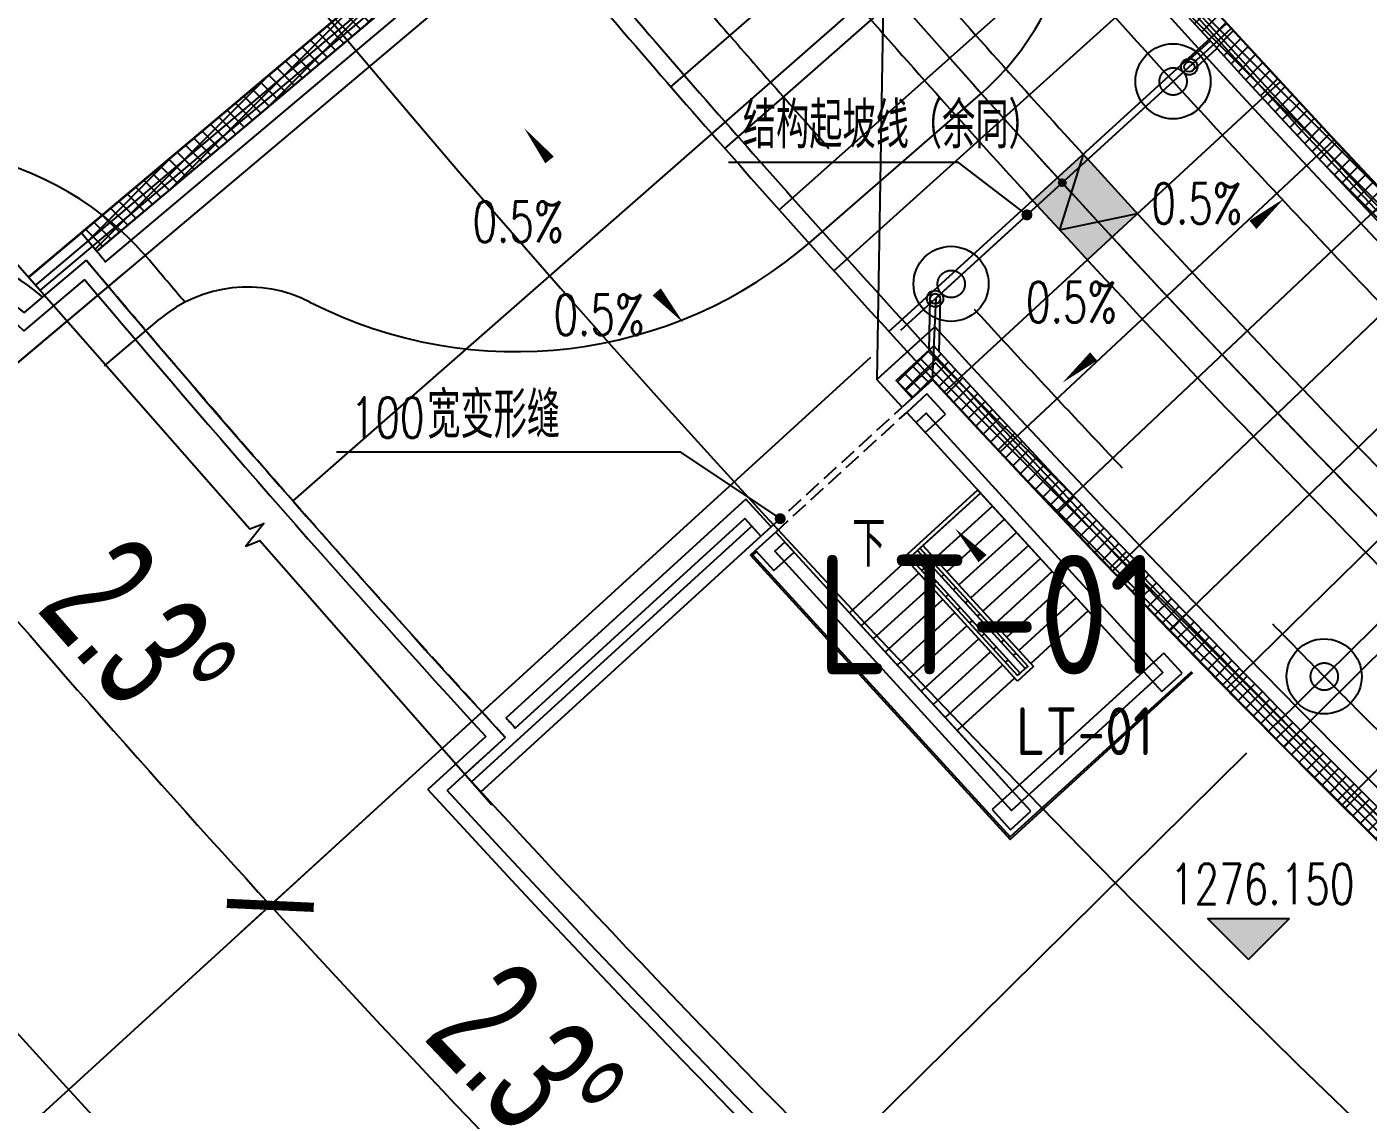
# Model space of a CAD drawing. Extents: x 1962160 to 37842216, y -162679 to 2997677.
# Drawn here: x 37451757 to 37471397, y 2609408 to 2625190 of the extents above; entities that cross this region are included whole.
import ezdxf
from ezdxf.enums import TextEntityAlignment as Align

# ---------------------------------------------------------------- set-up
doc = ezdxf.new("R2010")
doc.units = 0
doc.header["$LTSCALE"] = 1000
for name, pattern in [('__DASH', [0.35, 0.25, -0.1]), ('CENTER', [2, 1.25, -0.25, 0.25, -0.25]), ('CENTER2', [28.575000000000003, 19.05, -3.175, 3.175, -3.175]), ('DASH', [0.35, 0.25, -0.1])]:
    doc.linetypes.add(name, pattern=pattern)
doc.layers.get('0').update_dxf_attribs({"color": 8})
doc.layers.get('Defpoints').update_dxf_attribs({"color": 8})
for name, color, linetype in [('#幕墙线-平面', 8, 'Continuous'), ('#标注', 8, 'Continuous'), ('#轴线', 8, 'CENTER2'), ('A-AL', 8, 'Continuous'), ('A-AL-E', 8, 'Continuous'), ('A-COLS-PLAN-C', 8, 'DASH'), ('A-COLS-PLAN-S', 8, 'DASH'), ('A-DETL-ALUM', 8, 'Continuous'), ('A-DIMS-ELEV', 8, 'Continuous'), ('A-DIMS-LEAD', 8, 'Continuous'), ('A-DIMS-SYMB', 8, 'Continuous'), ('A-FLOR', 8, 'Continuous'), ('A-FLOR-OTLN', 8, 'Continuous'), ('A-FLOR-UNDR', 8, '__DASH'), ('A-GRID', 8, 'CENTER'), ('A-HATH', 8, 'Continuous'), ('A-NOTE', 8, 'Continuous'), ('A-ROOF-DRAN', 8, 'Continuous'), ('A-STRS', 8, 'Continuous'), ('A-STRS-HRAL', 8, 'Continuous'), ('A-TEXT-150', 8, 'Continuous'), ('A-TEXT-500', 8, 'Continuous'), ('DIM', 8, 'Continuous'), ('G-ACCS', 8, 'Continuous'), ('周边建筑', 8, 'Continuous'), ('建-填充', 8, 'Continuous'), ('水-雨水-压力流-标识', 8, 'Continuous')]:
    doc.layers.add(name, color=color, linetype=linetype)
doc.layers.add('A-X-CHEK', color=8, linetype='Continuous', plot=False)
doc.styles.add('#文字', font='jrs.shx', dxfattribs={"width": 0.7, "bigfont": 'hztxt.shx'})
doc.styles.add('_TCH_DIM', font='SIMPLEX', dxfattribs={"bigfont": 'GBCBIG'})
doc.styles.add('JHZX', font='jrs.shx', dxfattribs={"width": 0.6, "bigfont": 'jhz.shx'})
doc.styles.get("Standard").update_dxf_attribs({"font": 'xd-hzs.shx', "bigfont": 'xd-hztxt.shx'})
doc.dimstyles.new('JZBZ-600', dxfattribs={"dimscale": 600, "dimtxt": 3, "dimasz": 1.5, "dimexe": 1, "dimexo": 1, "dimgap": 0.5, "dimtad": 1, "dimdec": 0, "dimdsep": 46, "dimtxsty": 'JHZX', "dimblk1": 'ARCHTICK', "dimblk2": 'ARCHTICK', "dimsah": 1, "dimcen": 0, "dimclrd": 1, "dimclre": 1, "dimclrt": 2, "dimadec": 1, "dimazin": 2, "dimtfac": 1, "dimtdec": 0, "dimtix": 1, "dimtmove": 0, "dimatfit": 3, "dimfxl": 1, "dimtolj": 1, "dimlwd": -1, "dimlwe": -1, "dimarcsym": 1})
pattern_1 = [(45, (0, 0), (-112.2532015133644, 112.2532015133644), []), (135, (0, 0), (-112.2532015133644, -112.2532015133644), [])]

# ---------------------------------------------------------------- blocks, each defined once
blk = doc.blocks.new('排水沟区域')
at = {"layer": 'A-HATH'}
h = blk.add_hatch(dxfattribs=at)
h.set_pattern_fill('ANSI37', color=256, scale=100)
h.set_pattern_definition(pattern_1)
edge = h.paths.add_edge_path()
edge.add_line((35498191.12780435, 2792704.69880736), (35498459.0045779, 2792929.9587332))
edge.add_arc((35647972.51194591, 2918657.177019742), 195349.9994971962, 220.0607733971273, 249.3814004777669)
edge.add_line((35579180.88943561, 2735820.26888587), (35579057.63851193, 2735492.688041172))
edge.add_arc((35647972.5119459, 2918657.177019722), 195699.9994971731, 220.0607733971238, 249.381400477767, ccw=False)
h = blk.add_hatch(dxfattribs=at)
h.set_pattern_fill('ANSI37', color=256, scale=100)
h.set_pattern_definition(pattern_1)
edge = h.paths.add_edge_path()
edge.add_line((35487097.0753648, 2783679.085000992), (35491924.94313747, 2787749.39997245))
edge.add_arc((35490635.79310059, 2789278.482109592), 1999.999999932931, 310.1338192893112, 358.2437638472171)
edge.add_line((35492634.85362265, 2789217.187502268), (35492285.01803128, 2789227.914058514))
edge.add_arc((35490635.7931004, 2789278.482109683), 1650.000000126881, 310.1338192851653, 358.2437638429916, ccw=False)
edge.add_line((35491699.34188086, 2788016.989346326), (35486872.3348185, 2783947.400028971))
edge.add_line((35486872.3348185, 2783947.400028971), (35487097.93607492, 2783679.810654934))
h = blk.add_hatch(dxfattribs=at)
h.set_pattern_fill('ANSI37', color=256, scale=100)
h.set_pattern_definition(pattern_1)
edge = h.paths.add_edge_path()
edge.add_line((35534399.65557152, 2751366.872208431), (35534679.47534217, 2751781.242126513))
edge.add_arc((35647972.51148921, 2918657.17654296), 201699.9988269107, 222.5380542010584, 235.8271904991334, ccw=False)
edge.add_line((35499354.21061315, 2782291.894408947), (35498801.19539497, 2781786.992562233))
edge.add_line((35498801.19539497, 2781786.992562233), (35499037.18327653, 2781528.516799846))
edge.add_line((35499037.18327653, 2781528.516799846), (35499332.5854577, 2781798.218431691))
edge.add_arc((35647972.51148921, 2918657.176542959), 202049.9988269088, 222.6370590280648, 235.7281857078042)
edge.add_line((35534194.19789471, 2751688.025555281), (35534109.59724137, 2751562.745037361))
edge.add_line((35534109.59724137, 2751562.745037361), (35534399.65557152, 2751366.872208431))
for points in [[(35498191.12780435, 2792704.69880736), (35498459.0045779, 2792929.9587332, 0.1286379628558455), (35579180.88943561, 2735820.26888587), (35579057.63851193, 2735492.688041172, -0.1286379628558608)], [(35534399.65557152, 2751366.872208431), (35534679.47534217, 2751781.242126513, -0.05804986950538716), (35499354.21061315, 2782291.894408947), (35498801.19539497, 2781786.992562233), (35499037.18327653, 2781528.516799846), (35499332.5854577, 2781798.218431691, 0.05718302138919018), (35534194.19789471, 2751688.025555281), (35534109.59724137, 2751562.745037361)]]:
    blk.add_lwpolyline(points, format="xyb", close=True, dxfattribs=at)
blk.add_lwpolyline([(35487097.0753648, 2783679.085000992), (35491924.94313747, 2787749.39997245, 0.2130580105268874), (35492634.85362265, 2789217.187502268), (35492285.01803128, 2789227.914058514, -0.2130580105268874), (35491699.34188086, 2788016.989346326), (35486872.3348185, 2783947.400028971), (35487097.93607492, 2783679.810654934)], format="xyb", dxfattribs=at)
blk.add_lwpolyline([(35486872.33481846, 2783947.400028945), (35486872.33481846, 2783947.400028945)], dxfattribs=at)
blk = doc.blocks.new('A$C58e34137')
at = {"layer": 'A-X-CHEK'}
blk.add_blockref('排水沟区域', (-35647972.51433039, -2918657.17947907), dxfattribs=at)
blk = doc.blocks.new('雨水立管')
for radius in [80, 50]:
    blk.add_circle((-3.725290298461914e-09, 2.328306436538696e-10), radius)
blk = doc.blocks.new('雨水')
at = {"layer": 'A-DIMS-SYMB'}
for points in [[(35494387.16599333, 2784187.424018785, 0, 0, 0), (35493352.83923355, 2785486.523282127, 0, 160, 0), (35493726.56408647, 2785017.13033979, 0, 0, 0)], [(35503213.58729327, 2783383.333702863, 0, 0, 0), (35504483.16072335, 2784453.695346259, 0, 160, 0), (35504024.43610956, 2784066.950302724, 0, 0, 0)], [(35494601.69280985, 2783887.394462893, 0, 0, 0), (35495686.49224744, 2782630.13517292, 0, 160, 0), (35495294.53051347, 2783084.410418895, 0, 0, 0)], [(35502503.68787233, 2782822.374856386, 0, 0, 0), (35501234.11444224, 2781752.01321299, 0, 160, 0), (35501692.83905604, 2782138.758256525, 0, 0, 0)]]:
    blk.add_lwpolyline(points, format="xyseb", dxfattribs=at)
at = {"layer": 'A-ROOF-DRAN'}
for points in [[(35489971.88441887, 2780021.534104414), (35498616.06719779, 2787606.262450629)], [(35498616.06719779, 2787606.262450635), (35498518.64476918, 2781799.842749334)], [(35503042.59060131, 2786437.98128016), (35503397.07164695, 2786761.621803404)], [(35503143.72826482, 2786327.205953399), (35503498.20931046, 2786650.846476642)], [(35499296.13077374, 2782986.197735504), (35499277.47880062, 2782221.838353396)], [(35499446.08613399, 2782982.538509998), (35499427.29047378, 2782212.290818985)]]:
    blk.add_lwpolyline(points, dxfattribs=at)
blk.add_lwpolyline([(35498616.06719773, 2787606.262450578, 0.1233110608039292), (35578008.94777347, 2732681.938107471)], format="xyb", dxfattribs=at)
at = {"xscale": 1.5, "yscale": 1.5, "zscale": 1.5}
for p in [(35503093.15943307, 2786382.593616779), (35499371.10845387, 2782984.36812275)]:
    blk.add_blockref('雨水立管', p, dxfattribs=at)
at = {"layer": 'A-DIMS-SYMB', "style": '_TCH_DIM', "width": 0.7058823529411765}
for p in [(35502537.35712326, 2784081.672343006), (35492598.01284982, 2783814.718264035), (35493784.11454575, 2782449.937651117), (35500701.2557724, 2782635.575312568)]:
    blk.add_text('0.5%', height=595, dxfattribs=at).set_placement(p)
blk = doc.blocks.new('1100')
at = {"layer": 'A-DETL-ALUM', "ltscale": 0.3}
blk.add_circle((35572079.41488183, 2737404.62498665), 550, dxfattribs=at)
blk = doc.blocks.new('_YZHK')
blk.add_circle((0, 0), 0.5)
blk = doc.blocks.new('ASDFASD')
at = {"layer": 'A-COLS-PLAN-C', "ltscale": 0.3, "xscale": 400, "yscale": 400, "zscale": 400}
for p in [(35502856.83873598, 2786166.83326795), (35499607.42915096, 2783200.12847157), (35505069.89758275, 2777449.342248253)]:
    blk.add_blockref('_YZHK', p, dxfattribs=at)
blk = doc.blocks.new('_FZHK')
blk.add_lwpolyline([(-0.5, -0.5), (0.5, -0.5), (0.5, 0.5), (-0.5, 0.5)], close=True)
blk = doc.blocks.new('LT-1')
at = {"layer": 'A-AL'}
for points in [[(35496673.97630554, 2779370.91331159), (35496600.12608771, 2779303.48820259), (35500402.90223569, 2775138.335916273), (35503078.92320891, 2777581.537996128)], [(35496690.8325828, 2779352.450757135), (35496635.44491942, 2779301.881925371), (35500404.50851291, 2775173.654747993), (35503061.41771618, 2777599.407818079)]]:
    blk.add_lwpolyline(points, dxfattribs=at)
at = {"layer": 'A-DIMS-SYMB'}
blk.add_lwpolyline([(35498422.09014241, 2778976.422477324, 0, 0, 0), (35500492.04098897, 2776709.220789588, 0, 0, 0), (35501489.01892982, 2777619.459761198, 0, 0, 0), (35499594.37336668, 2779694.650882545, 0, 160, 0), (35499998.92402074, 2779251.549575497, 0, 0, 0)], format="xyseb", dxfattribs=at)
at = {"layer": 'A-FLOR-UNDR'}
for points in [[(35496901.9520679, 2779714.46396549), (35498822.05773182, 2781467.516799659)], [(35496969.3771769, 2779640.613747638), (35498889.48284084, 2781393.666581813)]]:
    blk.add_lwpolyline(points, dxfattribs=at)
at = {"layer": 'A-STRS'}
for p, q in [((35498849.61633484, 2779271.966638848), (35499927.82952109, 2780256.373227745)), ((35498934.38153096, 2779268.111573548), (35499968.28458649, 2780212.06309704)), ((35499968.28458649, 2780212.06309704), (35499126.39210048, 2779443.416856405)), ((35499927.82952109, 2780256.373227745), (35499968.28458649, 2780212.06309704)), ((35499968.28458649, 2780212.06309704), (35501546.03213728, 2778483.967999548)), ((35500143.58986991, 2780020.052530652), (35499301.69738357, 2779251.406289712)), ((35500318.89515333, 2779828.041964264), (35499477.00267509, 2779059.395713789)), ((35500494.20043676, 2779636.031397876), (35499652.30795818, 2778867.385147096)), ((35499045.15686347, 2779369.249234438), (35498971.30664562, 2779301.82412543)), ((35499082.08197083, 2779402.961791965), (35499045.15686347, 2779369.249234438)), ((35499045.15686347, 2779369.249234438), (35500622.90441427, 2777641.154136946)), ((35499126.39210048, 2779443.416856405), (35499082.08197083, 2779402.961791965)), ((35499126.39210309, 2779443.416854347), (35499082.08197239, 2779402.961788942)), ((35499082.08197239, 2779402.961788942), (35500659.82953033, 2777674.866687224)), ((35499126.39210309, 2779443.416854347), (35500744.59472156, 2777671.011617479)), ((35500669.50572018, 2779444.020831488), (35499827.61324126, 2778675.374580402)), ((35498048.17892261, 2778459.010262829), (35498890.07140187, 2779227.656506197)), ((35500508.27402572, 2777455.251269787), (35498849.61633484, 2779271.966638848)), ((35498934.38153295, 2779268.111571942), (35498971.30664562, 2779301.82412543)), ((35500512.12909102, 2777540.016465895), (35498934.38153096, 2779268.111573548)), ((35500549.05419642, 2777573.729027938), (35498971.30664562, 2779301.82412543)), ((35499109.68681636, 2779076.101005555), (35499146.61192904, 2779109.813559042)), ((35499257.38725445, 2779210.951225757), (35499220.46214689, 2779177.238668051)), ((35500844.8110036, 2779252.0102651), (35500002.91851592, 2778483.364022941)), ((35498223.48420603, 2778266.999696441), (35499065.37668529, 2779035.645939809)), ((35499284.99209979, 2778884.090439165), (35499321.91721246, 2778917.802992654)), ((35499432.6925465, 2779018.940650321), (35499395.76743031, 2778985.228101662)), ((35501020.11628702, 2779059.999698712), (35500178.22380744, 2778291.353447018)), ((35498398.78948945, 2778074.989130053), (35499240.68196872, 2778843.63537342)), ((35499460.29738322, 2778692.079872777), (35499497.22249589, 2778725.792426266)), ((35499607.99783012, 2778826.930084113), (35499571.07271374, 2778793.217535275)), ((35501195.42157044, 2778867.989132324), (35500353.52909052, 2778099.342880325)), ((35498574.09477288, 2777882.978563665), (35499415.98725214, 2778651.624807032)), ((35499635.60267506, 2778500.069297157), (35499672.52777931, 2778533.781859878)), ((35499783.30311374, 2778634.919517908), (35499746.37799716, 2778601.206968886)), ((35501370.72685386, 2778675.978565936), (35500528.83437362, 2777907.332313632)), ((35499625.9264734, 2776730.915165337), (35498048.17892261, 2778459.010262829)), ((35498749.4000563, 2777690.967997277), (35499591.29254398, 2778459.614231413)), ((35499810.90795006, 2778308.05874), (35499847.83306273, 2778341.77129349)), ((35499958.60838894, 2778442.908960931), (35499921.68328058, 2778409.196402499)), ((35501546.03213728, 2778483.967999548), (35500704.13964828, 2777715.32175617)), ((35501546.03213728, 2778483.967999548), (35500704.13964969, 2777715.321754619)), ((35502355.13344538, 2777597.765385449), (35501546.03213728, 2778483.967999548)), ((35498924.70533971, 2777498.957430889), (35499766.59781898, 2778267.603674257)), ((35499986.21323348, 2778116.048173612), (35500023.13834615, 2778149.760727102)), ((35500133.91368099, 2778250.898385495), (35500096.988564, 2778217.18583611)), ((35499100.01062313, 2777306.946864501), (35499941.9031024, 2778075.593107868)), ((35500161.51851691, 2777924.037607223), (35500198.44362958, 2777957.750160714)), ((35500309.21896461, 2778058.887819287), (35500272.29384743, 2778025.175269722)), ((35499275.31590656, 2777114.936298113), (35500117.20838582, 2777883.58254148)), ((35500336.82380875, 2777732.027031605), (35500373.748913, 2777765.739594326)), ((35500484.52424823, 2777866.877253083), (35500447.59913085, 2777833.164703334)), ((35499450.62118998, 2776922.925731725), (35500292.51367768, 2777691.571965859)), ((35500435.0277815, 2775844.712551238), (35502355.13344538, 2777597.765385449)), ((35500744.59472156, 2777671.011617479), (35500508.27402572, 2777455.251269787)), ((35500659.82953033, 2777674.866687224), (35500512.12909102, 2777540.016465895)), ((35500659.82952484, 2777674.866694557), (35500512.1290892, 2777540.016481247)), ((35500512.12908911, 2777540.01647935), (35500549.05419642, 2777573.729027938)), ((35500659.82952342, 2777674.866696105), (35500622.90441427, 2777641.154136946)), ((35499625.9264734, 2776730.915165337), (35500467.81895211, 2777499.561409304)), ((35500467.81895702, 2777499.561403941), (35499625.9264734, 2776730.915165337)), ((35499625.9264734, 2776730.915165337), (35500435.0277815, 2775844.712551238))]:
    blk.add_line(p, q, dxfattribs=at)
at = {"layer": 'A-STRS-HRAL'}
blk.add_lwpolyline([(35499024.33305879, 2781245.966146164), (35502355.13344383, 2777597.765384853), (35500435.02777995, 2775844.712550636), (35497104.22739491, 2779492.913311973), (35496956.52695923, 2779358.06309393), (35500422.1775623, 2775562.16189694), (35502637.68409756, 2777584.915167145), (35499172.03349443, 2781380.816364203), (35499024.33305876, 2781245.966146216)], dxfattribs=at)
at = {"layer": 'A-COLS-PLAN-C'}
for p, xscale, yscale, zscale, rotation in [((35499172.03349449, 2781380.816364188), 400.0000000093619, 399.9999999811325, 399.9999999811325, 132.396020017898), ((35496956.52695923, 2779358.06309393), 399.9999999863954, 399.9999999863954, 399.9999999863954, 132.3960200237917), ((35502637.68409751, 2777584.915167145), 399.9999999974, 400.0000000091226, 400.0000000091226, 132.3960200223525), ((35500422.17756227, 2775562.161896899), 400.0000000038597, 400.0000000038597, 400.0000000038597, 132.3960200186175)]:
    blk.add_blockref('_FZHK', p, dxfattribs=dict(at, xscale=xscale, yscale=yscale, zscale=zscale, rotation=rotation))
at = {"layer": 'A-DIMS-SYMB', "style": '_TCH_DIM'}
blk.add_text('下', height=675.177304964539, dxfattribs=at).set_placement((35498090.60379647, 2779131.507934791))
blk = doc.blocks.new('15')
at = {"layer": '周边建筑'}
for p, q in [((34360166.6226524, 4023527.9438267), (34359317.13187979, 4022752.360361452)), ((34360449.45452823, 4023515.35036412), (34359599.95834443, 4022739.761958461)), ((34360449.45452823, 4023515.35036412), (34359858.65111998, 4022975.947972207))]:
    blk.add_line(p, q, dxfattribs=at)
for points in [[(34353678.20431869, 4029966.471048663, 0.3700387706046788), (34349837.76567622, 4029998.580758072), (34317803.72948308, 4002991.085264757, 0.4137648263048964), (34317489.20010843, 3999330.493198429, 0.01813952619531441), (34330062.83332402, 3985426.032580625)], [(34354316.68240242, 4030504.763940164), (34353407.01149283, 4029737.831767047, 0.364135858853342), (34350063.36693265, 4029730.99138403), (34318029.33073951, 4002723.495890715, 0.4137648263049027), (34317757.13836002, 3999555.67999498, 0.01810171794030746), (34330286.54212465, 3985698.024384586)], [(34354292.39806495, 4030222.69527688), (34353403.03553065, 4029472.884841118, 0.3839708707192945), (34350192.28234633, 4029578.083515969), (34318158.24574318, 4002570.587676977, 0.4137648263049212), (34317910.2460878, 3999684.357979474, 0.01809856636339387), (34330427.67546555, 3985839.77065786)], [(34389904.63899032, 3995948.180536044, -0.04800945961635281), (34359858.43481566, 4022975.750486837, -0.04800945961635281)], [(34387868.14427014, 3996783.149921055, -0.04571973664616439), (34359317.13187979, 4022752.360361452, -0.04571973664616439)], [(34388677.23922429, 3996425.075137513, -0.04650377268511744), (34359599.95834443, 4022739.761958461, -0.04650377268511744)]]:
    blk.add_lwpolyline(points, format="xyb", dxfattribs=at)
for radius, start, end in [(210200.0000000004, 219.9975325150835, 222.5323109529648), (210400.0000000004, 220.0521260027611, 222.4777173796265)]:
    blk.add_arc((34515345.04317003, 4165611.784588606), radius, start, end, dxfattribs=at)
blk = doc.blocks.new('DIAN')
at = {"layer": 'A-FLOR-OTLN'}
h = blk.add_hatch(color=256, dxfattribs=at)
h.dxf.hatch_style = 1
edge = h.paths.add_edge_path()
edge.add_arc((35536772.41172721, 2753987.120531246), 50, 0, 360)
blk.add_circle((35536772.41172721, 2753987.120531246), 50, dxfattribs=at)
blk = doc.blocks.new('总体道路0521')
at = {"layer": 'G-ACCS'}
for p, q in [((35647822.1003382, 2918522.348992357), (35647824.57746653, 2918524.504620886)), ((35647811.74670219, 2918520.522696362), (35647812.55492441, 2918521.204098398))]:
    blk.add_line(p, q, dxfattribs=at)
for points in [[(35647811.71910356, 2918522.726506857, 0.3546051937532621), (35647805.9242138, 2918522.616830024)], [(35647812.92571744, 2918521.451704311, -0.0009617333231257966), (35647812.40476242, 2918522.066628628, 0.05185717819929229), (35647811.71910356, 2918522.726506857, 0.04098686279044617)]]:
    blk.add_lwpolyline(points, format="xyb", dxfattribs=at)
for centre, radius, start, end in [((35647821.95163932, 2918527.522075362), 3.999999999999995, 311.0301339748664, 7.716149123731907), ((35647817.76772329, 2918527.327792215), 6.600000000000002, 242.855492559228, 311.0301339748664), ((35647813.84407444, 2918519.675016261), 1.999999999999998, 62.85549255922795, 130.1336121654741)]:
    blk.add_arc(centre, radius, start, end, dxfattribs=at)
blk = doc.blocks.new('A$C06ac024f')
at = {"layer": 'A-DIMS-ELEV'}
blk.add_hatch(color=256, dxfattribs=at).paths.add_polyline_path([(-144014.4366573915, -145353.8112976849), (-144614.4366573915, -144753.8112976849), (-143414.4366573915, -144753.8112976849)])
at = {"layer": 'A-AL-E'}
for points in [[(-145263.1217250973, 24106.15416419134), (-128788.8085072264, 21349.10876776231, -0.4119685533025638), (-128130.8387795985, 20434.09126598388, 0.102544186368877), (-125697.0598185957, -32176.27177663473, -0.3957181001131074), (-131502.8284583241, -42727.85229196632), (-160977.691417493, -52304.81581118517, 0.4665771712174966), (-178183.1286895499, -94944.10588531752, 0.04969496342036155), (-155946.4140972048, -128235.4316719551, -0.410623370384824), (-156176.4888061658, -130754.8635806888), (-161774.198325269, -135474.2225056388)], [(-145287.8805330694, 23958.21160294581), (-128813.5673151985, 21201.16620651679, -0.4119685533058242), (-128278.9669114948, 20457.71448632097, 0.1025441863688749), (-125842.3743332029, -32213.46978524746, -0.3957181001131183), (-131549.1810074821, -42585.19381452212), (-161024.043966651, -52162.15733374096, 0.4665771712174694), (-178315.5084250644, -95014.64385824368, 0.04969496342035992), (-156062.2732423842, -128330.703170726, -0.4106233703844309), (-156273.1750589237, -130640.1824203911), (-161870.8845780194, -135359.541345335)], [(-149036.9355088994, -137018.3052839129), (-148595.4969473183, -136611.8612310132, 0.0576189806809702), (-113501.0588381291, -166915.9408562369), (-117026.3937263862, -172136.4133938593)], [(-148935.3336354494, -137128.6549976039), (-148641.0690273419, -136857.7178608104, 0.05718510588659114), (-113778.3189935014, -166969.1462465618), (-117192.1411391944, -172024.4857603339)]]:
    blk.add_lwpolyline(points, format="xyb", dxfattribs=at)
for points in [[(-155390.3624030203, -142751.265606523), (-151285.6903886944, -139003.707832159)], [(-155255.5121849999, -142898.9660422057), (-151150.8401706741, -139151.4082678416)]]:
    blk.add_lwpolyline(points, dxfattribs=at)
for centre, radius, end in [((-0.004684299230575562, 0.005673703737556934), 195350.000000004, 249.3814002423705), ((-0.004684299230575562, 0.00567371491342783), 195550.0000000139, 249.3815480125011)]:
    blk.add_arc(centre, radius, 213.4267024433433, end, dxfattribs=at)
at = {"layer": 'A-DIMS-ELEV'}
for p, q in [((-144014.4366573915, -145353.8112976849), (-144614.4366573915, -144753.8112976849)), ((-144614.4366573915, -144753.8112976849), (-143414.4366573915, -144753.8112976849)), ((-144014.4366573915, -145353.8112976849), (-143414.4366573915, -144753.8112976849))]:
    blk.add_line(p, q, dxfattribs=at)
at = {"layer": 'A-DIMS-LEAD'}
for p, q in [((-148256.8777755574, -133678.7279611635), (-151625.5888390914, -133678.7279611635)), ((-147256.5050804019, -134444.9094213894), (-148256.8777755574, -133678.7279611635)), ((-152326.5995610804, -137922.5815778933), (-157366.8487839774, -137922.5815778933)), ((-150869.6993021444, -138894.727074854), (-152326.5995610804, -137922.5815778933))]:
    blk.add_line(p, q, dxfattribs=at)
at = {"layer": 'A-DIMS-LEAD', "const_width": 80}
for points in [[(-147224.7490128354, -134469.2312669749, 1), (-147288.2611479685, -134420.5875758039, 1)], [(-150836.4265548811, -138916.9289731835, 1), (-150902.9720494077, -138872.5251765246, 1)]]:
    blk.add_lwpolyline(points, format="xyb", close=True, dxfattribs=at)
at = {"layer": 'A-DIMS-SYMB'}
blk.add_lwpolyline([(-162035.7249873877, -135171.6756017897), (-158637.3968107626, -139044.6910362648), (-158429.1352795884, -138963.6401099898), (-158695.9919774905, -139296.3141113692), (-158488.9999519587, -139213.8163516284), (-155090.6717753262, -143086.8317861035)], dxfattribs=at)
at = {"layer": 'A-FLOR-OTLN'}
blk.add_lwpolyline([(-148641.0690273419, -136857.7178608104), (-148586.424313657, -135659.1231230884), (-144266.400698714, -131714.9497452397)], dxfattribs=at)
blk.add_lwpolyline([(-146740.3829964027, -133973.6908970349, 0.0592936020027905), (-111200.1052126661, -164670.0512355477)], format="xyb", dxfattribs=at)
at = {"layer": 'A-FLOR-UNDR'}
blk.add_arc((-0.004257954657077789, 0.006047490052878857), 210200.0005668832, 219.9975324727969, 222.5323105260118, dxfattribs=at)
at = {"layer": 'A-STRS-HRAL'}
for points in [[(-68914.87842030823, -183164.483728487, -0.1286379625230906), (-149781.3891317025, -125952.472956228), (-149934.3773731143, -126081.2930520335, 0.1286385223226153), (-68984.78143659234, -183351.8707182621)], [(-160746.541801475, -135131.0078198258), (-155918.6587989182, -131060.6800082512, 0.2130580105595233), (-155137.7572649643, -129446.1137252622), (-155337.6633171812, -129439.9842645302, -0.2130580105510358), (-156047.5738025904, -130907.7717945133), (-160875.4568051473, -134978.0996060879), (-156200.4935222641, -131036.6964986939)], [(-160875.4568051398, -134978.0996060772, 0.0002380958265100294), (-160746.8330504149, -135131.2533681597), (-156071.5785185919, -131189.6047124322)], [(-149083.0340711251, -137263.5052156076), (-149453.8721985966, -136857.3289869008), (-148605.7488620431, -136082.9939870764, 0.05854660059895181), (-113015.5884624645, -166822.4383295183), (-113407.3353732601, -167402.5550773777, -0.0002472804200370883), (-113572.8613683507, -167290.2995583657), (-113293.0415977016, -166875.9296402833, -0.05804986945389694), (-148618.3062986881, -136365.2773883119), (-149171.3215169907, -136870.1792351473), (-148935.3336354494, -137128.6549976039), (-149083.0340711251, -137263.5052156099)], [(-151373.9778345526, -138610.3818516899), (-154883.0240277872, -141814.1343796034, 0.0002380956655859684), (-154747.8924703226, -141961.577952912), (-151386.8280522153, -138892.9325053929), (-151150.840170689, -139151.4082678309), (-151003.1397349909, -139016.5580498115), (-151373.97783456, -138610.3818516866)]]:
    blk.add_lwpolyline(points, format="xyb", dxfattribs=at)
blk.add_lwpolyline([(-148753.4494346977, -136217.844386179), (-149453.8721985966, -136857.3289869008)], dxfattribs=at)
at = {"xscale": 1000, "yscale": 1000, "zscale": 1000}
blk.add_blockref('总体道路0521', (-35647972511.19448, -2918657176.530752), dxfattribs=at)
at = {"layer": 'A-COLS-PLAN-S'}
blk.add_blockref('ASDFASD', (-35647972.51693987, -2918657.171766797), dxfattribs=at)
at = {"layer": 'A-FLOR-OTLN'}
blk.add_blockref('DIAN', (-35683512.79472362, -2887960.81142828), dxfattribs=at)
at = {"layer": 'A-ROOF-DRAN'}
blk.add_blockref('雨水', (-35647972.51693987, -2918657.171766797), dxfattribs=at)
at = {"layer": 'A-STRS'}
blk.add_blockref('LT-1', (-35647905.09185889, -2918731.021953904), dxfattribs=at)
at = {"layer": '周边建筑'}
blk.add_blockref('15', (-34515346.51224016, -4165614.464939157), dxfattribs=at)
at = {"layer": '水-雨水-压力流-标识'}
for p in [(-35717197.18630785, -2869893.155581521), (-35720446.59589286, -2872859.860377901), (-35714984.12746107, -2878610.646601219)]:
    blk.add_blockref('1100', p, dxfattribs=at)
at = {"layer": 'A-DIMS-ELEV', "style": '_TCH_DIM', "width": 0.7058823529411765}
blk.add_text('1276.150', height=595, dxfattribs=at).set_placement((-145162.4366573915, -144543.8112976849))
at = {"layer": 'A-NOTE', "style": '_TCH_DIM'}
for s, p in [('结构起坡线（余同）', (-151415.5888390914, -133468.7279611635)), ('宽变形缝', (-156036.8487839774, -137712.5815778933))]:
    blk.add_text(s, height=675.177304964539, dxfattribs=at).set_placement(p)
at = {"layer": 'A-NOTE', "style": '_TCH_DIM', "width": 0.7058823529411765}
blk.add_text('100', height=595, dxfattribs=at).set_placement((-157156.8487839774, -137712.5815778933))
at = {"layer": 'A-TEXT-150'}
blk.add_text('LT-01', height=700, dxfattribs=at).set_placement((-147416.8790711984, -142358.8673797506))
at = {"layer": 'A-TEXT-500'}
blk.add_text('LT-01', height=1750, dxfattribs=at).set_placement((-150343.132277377, -141174.8791046054))
blk = doc.blocks.new('A$C41f195f4')
at = {"layer": '建-填充', "ltscale": 10}
h = blk.add_hatch(color=256, dxfattribs=at)
h.dxf.hatch_style = 1
edge = h.paths.add_edge_path()
edge.add_arc((3.576278686523438e-07, 7.803086191415787e-06), 198700.0000055244, 222.3694110452132, 222.3960219631714, ccw=False)
edge.add_line((-146802.5863166228, -133905.5288281674), (-147171.9942349046, -134242.4825168559))
edge.add_arc((3.255903720855713e-06, -1.524109393358231e-06), 199199.99999979, 222.3694109128449, 222.3960219615197)
edge.add_arc((3.285706043243408e-06, -1.172535121440887e-06), 199200.0000000491, 222.3960219615886, 222.7096868854692)
edge.add_line((-146372.1459565461, -135114.155022522), (-146004.745751299, -134775.0133299874))
edge.add_arc((3.725290298461914e-08, -3.445893526077271e-08), 198700.0000000033, 222.3960219615647, 222.7096869890728, ccw=False)
edge = h.paths.add_edge_path()
edge.add_arc((3.553926944732666e-06, -2.148095518350601e-06), 198199.999999588, 222.3694111729461, 222.3960219613278, ccw=False)
edge.add_line((-146433.1783959866, -133568.5751373386), (-146802.5863166228, -133905.5288281683))
edge.add_arc((-2.086162567138672e-07, 6.367452442646027e-06), 198700.0000041392, 222.3694110450176, 222.3960219629761)
edge.add_arc((7.450580596923828e-09, 9.220093488693237e-08), 198700.0000000677, 222.3960219615978, 222.7096869891056)
edge.add_line((-146004.745751299, -134775.0133299879), (-145637.3455437422, -134435.8716353239))
edge.add_arc((3.412365913391113e-06, -7.487833499908447e-07), 198200.000000427, 222.3960219616541, 222.7096870915076, ccw=False)
at = {"layer": 'DIM', "ltscale": 10}
blk.add_lwpolyline([(-146433.1783959866, -133568.5751373395), (-146778.0509927496, -134673.0995638673), (-145637.3455437422, -134435.8716353239)], dxfattribs=at)
blk = doc.blocks.new('A$C80b62fe7')
at = {"layer": '#幕墙线-平面'}
for points in [[(-74883.78754839301, 213197.5366707286), (-57719.07375432551, 210324.9498429135, -0.4119685533025505), (-56970.63318914175, 209284.1174346413, 0.1025441863688777), (-54538.91754749417, 156718.3566265861, -0.3957181001130247), (-60417.25829521567, 146034.881354813), (-89892.12125438452, 136457.9178355942, 0.4665771712175024), (-107034.4719231129, 93974.97182506695, 0.04969496342036184), (-84809.8724303469, 60701.78395738173, -0.4106233703847854), (-85054.00726041198, 58028.3867653315), (-90651.7167795226, 53309.02784037683)], [(-74926.70281554013, 212941.1028979034), (-57761.98902147263, 210068.5160700884, -0.4119685533058242), (-57227.38861776888, 209325.0643498925, 0.1025441863688749), (-54790.79603947699, 156653.8800783241, -0.3957181001131183), (-60497.60271375626, 146282.1560490495), (-89972.46567292511, 136705.1925298306, 0.4665771712174694), (-107263.9301313385, 93852.70600532787, 0.04969496342035992), (-85010.69494865835, 60536.6466928455, -0.4106233703844309), (-85221.59676519781, 58227.16744318046), (-90819.30628429353, 53507.8085182365)], [(-78821.85220679641, 63164.41868437082, 0.005573949682504613), (-75982.2171158567, 59854.42407566402, 0.004935396391704725), (-73406.8330386877, 56977.09491097229, 0.05929360200278565), (-38419.24503024668, 26758.09619020019, 0.05859901251173332), (2176.018261194229, 5784.232406029012, 0.05859901251173332)], [(-80806.27106510103, 61500.032372599, 0.005573949682508667), (-77929.03741127253, 58146.21134378761, 0.004935396391700394), (-75319.55362161994, 55230.78452285752, 0.05929360200278848), (-39868.70784035325, 24611.66716455901, 0.05859901251172954), (1264.06238797307, 3360.096171140205, 0.05859901251172954)], [(-81572.45738267899, 60857.41388020385, 0.005573952475742697), (-78680.70547899604, 57486.66974846786, 0.004935396391694963), (-76058.05577719212, 54556.53340775566, 0.05929360200279235), (-40428.34599097073, 23782.93008902203, 0.05859901251173084), (911.955873221159, 2424.136234889738, 0.05859901251173084)], [(-83556.8762595728, 59193.02759059984, 0.005573952475741507), (-80627.52577441186, 55778.45701658819, 0.004935396391697476), (-77970.77636012435, 52810.22301964276, 0.05929360200279524), (-41877.80880107731, 21636.50106338179, 0.05859901251172722), (0, 1.396983861923218e-09, 0.05859901251172722)], [(-83756.08433216065, 59025.94634145033, 0.005573952475743173), (-80822.95947202295, 55606.97620180482, 0.004935396391701269), (-78162.78692056984, 52634.91772971628, 0.05929360200279434), (-42023.31472023576, 21421.02942374162, 0.05859901251172686), (-91.54769383370876, -243.3495834250934, 0.05859901251172686)]]:
    blk.add_lwpolyline(points, format="xyb", dxfattribs=at)
blk.add_arc((71051.57360942662, 188867.3555372753), 195350.000000004, 213.4267023194232, 249.3814006729123, dxfattribs=at)
blk = doc.blocks.new('DASWQE')
at = {"layer": '#幕墙线-平面', "ltscale": 10}
for points in [[(-149868.8910876811, -125698.5576879755, 0.005573949682504613), (-147029.2559967414, -129008.5522966823, 0.004935396391704725), (-144453.8719195724, -131885.881461374, 0.05929360200278565), (-109466.2839111313, -162104.8801821461, 0.05859901251173332), (-68871.02061969042, -183078.7439663173, 0.05859901251173332)], [(-151853.3099459857, -127362.9439997473, 0.005573949682508667), (-148976.0762921572, -130716.7650285587, 0.004935396391700394), (-146366.5925025046, -133632.1918494888, 0.05929360200278848), (-110915.7467212379, -164251.3092077873, 0.05859901251172954), (-69782.97649291158, -185502.8802012061, 0.05859901251172954)], [(-152619.4962635636, -128005.5624921424, 0.005573952475742697), (-149727.7443598807, -131376.3066238784, 0.004935396391694963), (-147105.0946580768, -134306.4429645906, 0.05929360200279235), (-111475.3848718554, -165080.0462833242, 0.05859901251173084), (-70135.08300766349, -186438.8401374565, 0.05859901251173084)], [(-154603.9151404575, -129669.9487817464, 0.005573952475741507), (-151674.5646552965, -133084.5193557581, 0.004935396391697476), (-149017.815241009, -136052.7533527035, 0.05929360200279524), (-112924.847681962, -167226.4753089645, 0.05859901251172722), (-71047.03888088465, -188862.9763723449, 0.05859901251172722)]]:
    blk.add_lwpolyline(points, format="xyb", dxfattribs=at)
for points in [[(-152470.0693999976, -132578.5821110383), (-147414.1452978253, -128182.2618912258)], [(-151679.9843473956, -133481.7772045145), (-146650.2595515847, -129055.5069370531)], [(-150884.5490730628, -134380.2639832543), (-145881.2009975538, -129924.1997963726)], [(-150083.7916344553, -135274.0107548535), (-145106.9967627972, -130788.3098277026)], [(-149277.7402767688, -136162.985994101), (-144327.6741558909, -131647.806551218)], [(-148466.423431918, -137047.1583440877), (-143543.2606660128, -132502.6596497316)], [(-147649.8697175533, -137926.4966173223), (-142753.7839617282, -133352.8389700856)], [(-146828.1079360545, -138800.9697968331), (-141959.2718903795, -134198.3145237505)], [(-146001.1670734882, -139670.5470372485), (-141159.752476871, -135039.0564881936)], [(-145169.0762986317, -140535.197665893), (-140355.2539227009, -135875.0352078481)], [(-144331.8649618849, -141394.8911838662), (-139545.8046050519, -136706.2211951627)], [(-143489.5625942796, -142249.597267122), (-138731.4330756664, -137532.5851316359)], [(-142642.1989064366, -143099.2857675352), (-137912.1680599749, -138354.0978688621)]]:
    blk.add_lwpolyline(points, dxfattribs=at)
at = {"layer": 'DIM', "ltscale": 10}
blk.add_blockref('A$C80b62fe7', (-71047.03888088465, -188862.9763723449), dxfattribs=at)
blk = doc.blocks.new('_ARCHTICK')
at = {"const_width": 0.15}
blk.add_lwpolyline([(-0.5, -0.5), (0.5, 0.5)], dxfattribs=at)
blk = doc.blocks.new('*D20')
at = {"layer": '#标注', "color": 1, "transparency": 16777216}
for p, q in [((36631051.95231996, 2782121.438072938), (36621820.55292365, 2773693.187917586)), ((36636557.92005843, 2776324.856201243), (36627666.40001151, 2767538.787299249))]:
    blk.add_line(p, q, dxfattribs=at)
blk.add_arc((36780598.51155943, 2918657.163268313), 214399.9867396037, 222.39601999302, 224.6582207051592, dxfattribs=at)
at = {"layer": 'Defpoints', "color": 0, "transparency": 16777216}
for p in [(36780598.51155943, 2918657.163268313), (36631495.0536272, 2782525.988726776), (36636984.7073728, 2776746.581927631), (36624179.8511463, 2772026.480979413)]:
    blk.add_point(p, dxfattribs=at)
at = {"layer": '#标注', "color": 1, "transparency": 16777216, "xscale": 900, "yscale": 900, "zscale": 900}
for p, rotation in [((36622263.65423089, 2774097.73857142), 132.39601999302), ((36628093.18732587, 2767960.513025641), 314.6582207051592)]:
    blk.add_blockref('_ARCHTICK', p, dxfattribs=dict(at, rotation=rotation))
at = {"layer": '#标注', "color": 2, "transparency": 16777216, "insert": (36626018.18855691, 2771826.791457143), "char_height": 1800, "attachment_point": 5, "rotation": 313.52712034909064, "style": 'JHZX'}
blk.add_mtext('\\A1;2.3°', dxfattribs=at)
blk = doc.blocks.new('*D21')
at = {"layer": '#标注', "color": 1, "transparency": 16777216}
for p, q in [((36636557.92005843, 2776324.856201239), (36627666.40001149, 2767538.787299227)), ((36642288.39975655, 2770750.129601646), (36633750.61801757, 2761619.936916199))]:
    blk.add_line(p, q, dxfattribs=at)
blk.add_arc((36780598.5115594, 2918657.163268324), 214399.98673963, 224.6582207051664, 226.9204202155172, dxfattribs=at)
at = {"layer": 'Defpoints', "color": 0, "transparency": 16777216}
for p in [(36780598.5115594, 2918657.163268324), (36636984.70737279, 2776746.581927631), (36642698.20785683, 2771188.373051059), (36630089.64770087, 2765966.507974796)]:
    blk.add_point(p, dxfattribs=at)
at = {"layer": '#标注', "color": 1, "transparency": 16777216, "xscale": 900, "yscale": 900, "zscale": 900}
for p, rotation in [((36628093.18732585, 2767960.513025615), 134.6582207051664), ((36634160.42611785, 2762058.180365607), 316.9204202155172)]:
    blk.add_blockref('_ARCHTICK', p, dxfattribs=dict(at, rotation=rotation))
at = {"layer": '#标注', "color": 2, "transparency": 16777216, "insert": (36631934.43413782, 2765839.538531609), "char_height": 1800, "attachment_point": 5, "rotation": 315.78932046034134, "style": 'JHZX'}
blk.add_mtext('\\A1;2.3°', dxfattribs=at)
blk = doc.blocks.new('*D33')
at = {"layer": '#标注', "color": 1, "transparency": 16777216}
for p, q in [((36620746.45035105, 2794342.844410595), (36607722.49268997, 2784214.326747263)), ((36709821.57140478, 2728927.471106052), (36704055.01534672, 2713469.231411852))]:
    blk.add_line(p, q, dxfattribs=at)
blk.add_arc((36780598.51155947, 2918657.163268259), 218399.9867396859, 217.8716196904767, 249.5424261213203, dxfattribs=at)
at = {"layer": 'Defpoints', "color": 0, "transparency": 16777216}
for p in [(36780598.51155947, 2918657.163268259), (36621220.08330814, 2794711.18097131), (36635678.44877037, 2755265.824424677), (36710031.27962628, 2729489.629857505)]:
    blk.add_point(p, dxfattribs=at)
at = {"layer": '#标注', "color": 1, "transparency": 16777216, "xscale": 900, "yscale": 900, "zscale": 900}
for p, rotation in [((36608196.12564705, 2784582.66330798), 127.8716196904767), ((36704264.72356822, 2714031.390163306), 339.5424261213204)]:
    blk.add_blockref('_ARCHTICK', p, dxfattribs=dict(at, rotation=rotation))
at = {"layer": '#标注', "color": 2, "transparency": 16777216, "insert": (36652034.71402183, 2743593.791307066), "char_height": 1800, "attachment_point": 5, "rotation": 323.70702290589804, "style": 'JHZX'}
blk.add_mtext('\\A1;31.7°', dxfattribs=at)
blk = doc.blocks.new('*D42')
at = {"layer": '#标注', "color": 1, "transparency": 16777216}
for p, q in [((36620747.52959999, 2794343.683703141), (36610880.04574832, 2786669.903804408)), ((36625779.08175698, 2788130.837223945), (36616222.19192886, 2780073.542869715))]:
    blk.add_line(p, q, dxfattribs=at)
blk.add_arc((36780598.51155951, 2918657.163268192), 214399.9867396854, 217.8716196952796, 220.133819280882, dxfattribs=at)
at = {"layer": 'Defpoints', "color": 0, "transparency": 16777216}
for p in [(36780598.51155951, 2918657.163268192), (36621221.16255705, 2794712.020263899), (36626237.80639819, 2788517.582234958), (36613100.51520789, 2784822.281670857)]:
    blk.add_point(p, dxfattribs=at)
at = {"layer": '#标注', "color": 1, "transparency": 16777216, "xscale": 900, "yscale": 900, "zscale": 900}
for p, rotation in [((36611353.67870537, 2787038.240365166), 127.8716196952796), ((36616680.91657008, 2780460.287880724), 310.1338192808821)]:
    blk.add_blockref('_ARCHTICK', p, dxfattribs=dict(at, rotation=rotation))
at = {"layer": '#标注', "color": 2, "transparency": 16777216, "insert": (36614917.37136857, 2784478.200197099), "char_height": 1800, "attachment_point": 5, "rotation": 309.0027194880803, "style": 'JHZX'}
blk.add_mtext('\\A1;2.3°', dxfattribs=at)
blk = doc.blocks.new('*D43')
at = {"layer": '#标注', "color": 1, "transparency": 16777216}
for p, q in [((36625779.08175696, 2788130.837223964), (36616222.1919289, 2780073.54286975)), ((36631051.95231993, 2782121.438072948), (36621820.55292361, 2773693.187917564))]:
    blk.add_line(p, q, dxfattribs=at)
blk.add_arc((36780598.51155932, 2918657.1632684), 214399.9867396296, 220.1338192809546, 222.3960199930527, dxfattribs=at)
at = {"layer": 'Defpoints', "color": 0, "transparency": 16777216}
for p in [(36780598.51155932, 2918657.1632684), (36626237.80639818, 2788517.582234973), (36631495.05362718, 2782525.988726785), (36618513.8621956, 2778315.00725464)]:
    blk.add_point(p, dxfattribs=at)
at = {"layer": '#标注', "color": 1, "transparency": 16777216, "xscale": 900, "yscale": 900, "zscale": 900}
for p, rotation in [((36616680.91657011, 2780460.28788076), 130.1338192809546), ((36622263.65423086, 2774097.738571402), 312.3960199930526)]:
    blk.add_blockref('_ARCHTICK', p, dxfattribs=dict(at, rotation=rotation))
at = {"layer": '#标注', "color": 2, "transparency": 16777216, "insert": (36620342.88464106, 2778042.909414778), "char_height": 1800, "attachment_point": 5, "rotation": 311.2649196370042, "style": 'JHZX'}
blk.add_mtext('\\A1;2.3°', dxfattribs=at)
blk = doc.blocks.new('*U247')
blk.add_line((-8.960830237663566e-17, -20), (0, 0))
blk.add_circle((0, -24), 4)
at = {"style": 'JHZX', "width": 0.75}
blk.add_attdef('AXES', text='', height=4, dxfattribs=at).set_placement((0, -24), align=Align.MIDDLE_CENTER)
blk = doc.blocks.new('DOTE-11')
at = {"layer": '#轴线'}
for p, q in [((36631494.93167226, 2782525.877381485), (36636221.34561409, 2786841.084358039)), ((36641536.98810805, 2781244.873789476), (36636984.59009254, 2776746.466036914))]:
    blk.add_line(p, q, dxfattribs=at)
for points in [[(36619929.84721477, 2865401.299438776, 0.4665771712459525), (36603297.92453471, 2824183.319006984, 0.1869069858117834), (36713199.83703386, 2729400.135445045)], [(36649692.25143763, 2857636.069450992, 0.6801866972510827), (36616601.34165016, 2810411.269933818, 0.1628178013647897), (36714737.87267324, 2733523.102957241)], [(36617040.99404421, 2848828.781100597, 0.3318161066738227), (36614765.24095972, 2809199.356465551, 0.1627744169442686), (36713968.85387715, 2731461.616600736)]]:
    blk.add_lwpolyline(points, format="xyb", dxfattribs=at)
blk = doc.blocks.new('ZW-5001')
at = {"layer": '#标注'}
ref = blk.add_blockref('*U247', (36620121.37540963, 2783360.841317972), dxfattribs=dict(at, xscale=599.9999999999999, yscale=599.9999999999999, rotation=310.1336417587769))
ref.add_attrib('AXES', 'D2', dxfattribs={"layer": '0', "height": 2399.999999999999, "rotation": 310.1336419051537, "style": '#文字', "width": 0.7}).set_placement((36609111.95526205, 2774078.99516464), align=Align.MIDDLE_CENTER)
ref = blk.add_blockref('*U247', (36625586.93893181, 2777131.836227275), dxfattribs=dict(at, xscale=599.9999999999999, yscale=599.9999999999999, rotation=312.395842055319))
ref.add_attrib('AXES', 'D3', dxfattribs={"layer": '0', "height": 2399.999999999999, "rotation": 312.3958421935666, "style": '#文字', "width": 0.7}).set_placement((36614952.47740511, 2767422.653561514), align=Align.MIDDLE_CENTER)
ref = blk.add_blockref('*U247', (36631294.11782718, 2771123.42561454), dxfattribs=dict(at, xscale=599.9999999999999, yscale=599.9999999999999, rotation=314.6580423518612))
ref.add_attrib('AXES', 'D4', dxfattribs={"layer": '0', "height": 2399.999999999999, "rotation": 314.6580423819107, "style": '#文字', "width": 0.7}).set_placement((36621051.19077603, 2761002.040065869), align=Align.MIDDLE_CENTER)
for base, center, p1, p2, picture, middle in [((36635678.44877037, 2755265.824424677), (36780598.51155948, 2918657.16326826), (36621220.08330815, 2794711.180971308), (36710031.27962629, 2729489.629857507), '*D33', (36652034.71402183, 2743593.791307067)), ((36613100.51520789, 2784822.281670857), (36780598.51155951, 2918657.163268192), (36621221.16255705, 2794712.020263901), (36626237.80639819, 2788517.582234959), '*D42', (36614917.37136857, 2784478.200197103)), ((36618513.8621956, 2778315.00725464), (36780598.51155932, 2918657.163268403), (36626237.80639818, 2788517.582234972), (36631495.05362718, 2782525.988726783), '*D43', (36620342.88464105, 2778042.909414779)), ((36624179.8511463, 2772026.480979413), (36780598.51155942, 2918657.163268317), (36631495.05362719, 2782525.988726777), (36636984.70737279, 2776746.581927629), '*D20', (36626018.18855691, 2771826.791457146)), ((36630089.64770087, 2765966.507974796), (36780598.5115594, 2918657.163268326), (36636984.70737279, 2776746.58192763), (36642698.20785683, 2771188.373051057), '*D21', (36631934.43413782, 2765839.538531609))]:
    dim = blk.add_angular_dim_3p(base=base, center=center, p1=p1, p2=p2, dimstyle='JZBZ-600', dxfattribs=at)
    dim.commit()
    dim.dimension.update_dxf_attribs({"geometry": picture, "text_midpoint": middle})
blk = doc.blocks.new('FDGFH')
at = {"layer": 'A-FLOR'}
blk.add_blockref('ZW-5001', (-36780598.51155947, -2918657.163268261), dxfattribs=at)
at = {"layer": 'A-GRID'}
blk.add_blockref('DOTE-11', (-36780598.51155947, -2918657.163268261), dxfattribs=at)

msp = doc.modelspace()

# ---------------------------------------------------------------- linework, layer by layer
at = {"layer": '#标注', "ltscale": 10}
for centre, radius, start, end in [((37613652.56706142, 2756885.970254162), 205203.0947814054, 208.7449720341355, 248.9246422539542), ((37615333.70611919, 2758990.913890926), 195278.2085374869, 213.5151148603672, 249.2588010921493)]:
    msp.add_arc(centre, radius, start, end, dxfattribs=at)

# ---------------------------------------------------------------- block references
at = {"layer": 'A-STRS-HRAL'}
msp.add_blockref('DASWQE', (37613652.56708944, 2756885.970215484), dxfattribs=at)
at = {"layer": 'DIM', "ltscale": 10}
for name, p in [('A$C06ac024f', (37613657.10216346, 2756879.841327364)), ('A$C58e34137', (37613657.09747919, 2756879.847001005)), ('A$C41f195f4', (37613657.10181801, 2756890.34938035))]:
    msp.add_blockref(name, p, dxfattribs=at)
at = {"layer": 'DIM'}
msp.add_blockref('FDGFH', (37613657.09676763, 2756879.827155179), dxfattribs=at)

doc.saveas('drawing.dxf')
